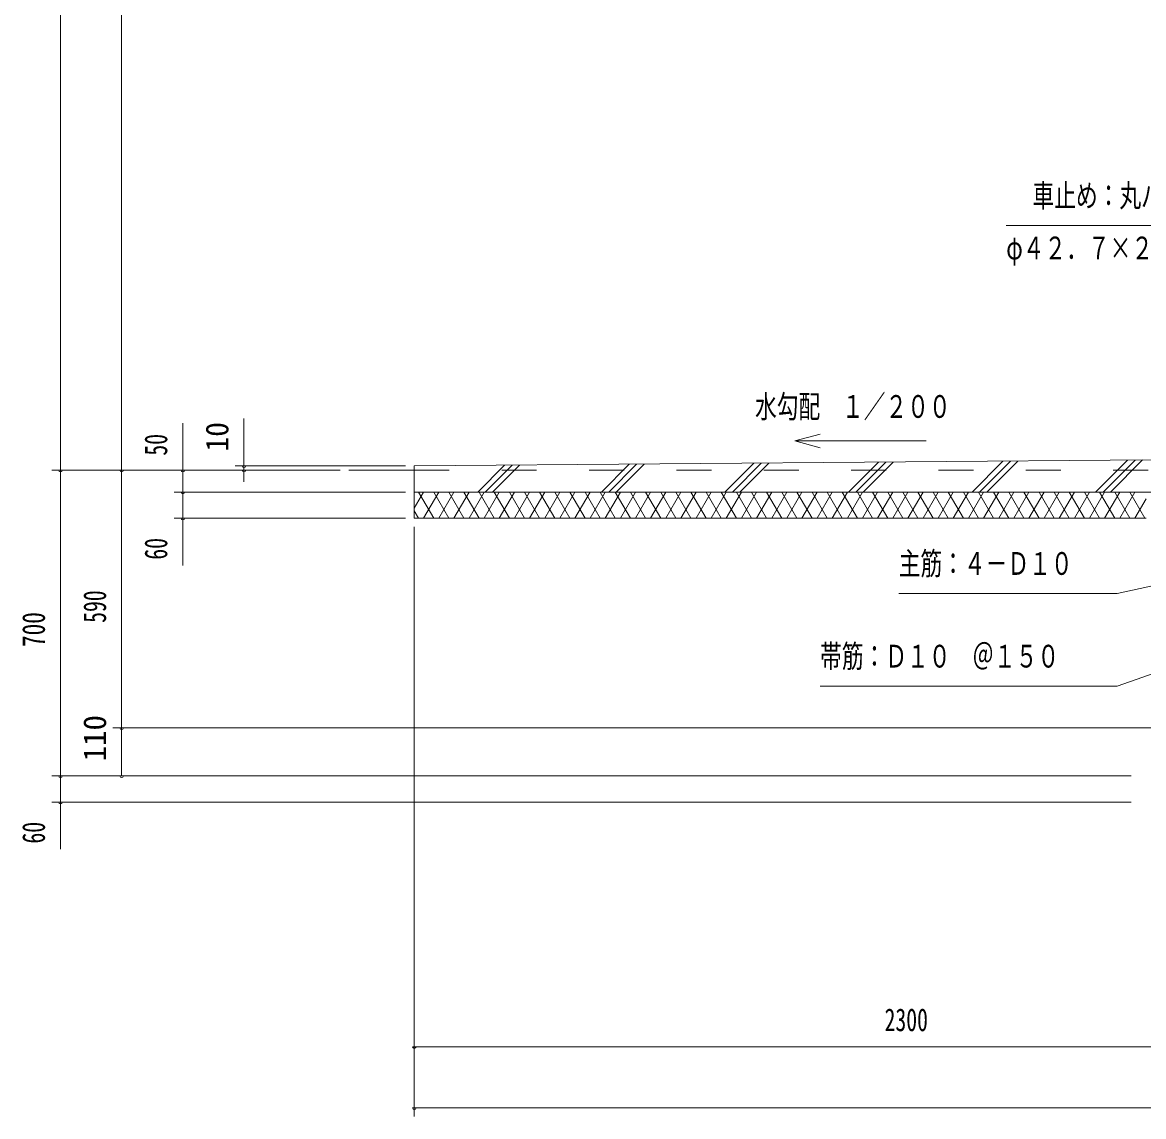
# Model space of a CAD drawing. Units: millimetres, scale not verified. Extents: x -35377 to 35394, y -16800 to 16800.
# Drawn here: x 8860 to 19125, y -3928 to 6093 of the extents above; entities that cross this region are included whole.
import ezdxf
from ezdxf.enums import TextEntityAlignment as Align

# ---------------------------------------------------------------- set-up
doc = ezdxf.new("R2010")
doc.units = ezdxf.units.MM
doc.header["$LTSCALE"] = 80
doc.linetypes.add('USER2', pattern=[10, 4, -6])
for name, color, linetype, lineweight in [('0-6_2-02BOLD', 7, 'Continuous', 18), ('0-7_2-12HIDDEN', 3, 'USER2', 18), ('0-A_2-52DIM', 3, 'Continuous', 18), ('0-B_2-62HATCH', 2, 'Continuous', 18)]:
    doc.layers.add(name, color=color, linetype=linetype, lineweight=lineweight)
doc.styles.add('ＭＳ ゴシック', font='')
doc.styles.get('ＭＳ ゴシック').set_extended_font_data('MS Gothic')

msp = doc.modelspace()

# ---------------------------------------------------------------- linework, layer by layer
at = {"layer": '0-6_2-02BOLD'}
for p, q in [((12447.93, 1991.89), (11847.93, 1991.89)), ((21444.73, 1791.89), (12447.93, 1791.89))]:
    msp.add_line(p, q, dxfattribs=at)
msp.add_lwpolyline([(19147.93, 1551.89), (12447.93, 1551.89), (12447.93, 2031.89), (21444.73, 2104.59)], dxfattribs=at)
at = {"layer": '0-7_2-12HIDDEN'}
msp.add_line((12447.93, 1991.89), (32247.93, 1991.89), dxfattribs=at)
at = {"layer": '0-A_2-52DIM'}
for p, q in [((9207.93, -1480.11), (9207.93, 11947.89)), ((9767.93, 11947.89), (9767.93, -808.11)), ((10887.93, 1884.54), (10887.93, 2463.89)), ((10327.93, 2423.89), (10327.93, 1119.89)), ((16164.98, 2322.33), (15933.16, 2260.21)), ((9127.93, 1991.89), (11767.93, 1991.89)), ((9223.93, 1991.89), (9191.93, 1991.89)), ((9783.93, 1991.89), (9751.93, 1991.89)), ((10343.93, 1991.89), (10311.93, 1991.89)), ((12367.93, 2031.89), (10807.93, 2031.89)), ((10903.93, 2031.89), (10871.93, 2031.89)), ((10903.93, 1991.89), (10871.93, 1991.89)), ((10247.92, 1791.89), (12367.93, 1791.89)), ((10343.93, 1791.89), (10311.93, 1791.89)), ((12367.93, 1551.89), (10247.92, 1551.89)), ((10343.93, 1551.89), (10311.93, 1551.89)), ((12447.93, -3928.11), (12447.93, 1471.89)), ((9687.92, -368.11), (20924.73, -368.11)), ((9783.93, -368.11), (9751.93, -368.11)), ((9127.93, -808.11), (19012.34, -808.11)), ((9223.93, -808.11), (9191.93, -808.11)), ((9783.93, -808.11), (9751.93, -808.11)), ((19012.34, -1048.11), (9127.93, -1048.11)), ((9223.93, -1048.11), (9191.93, -1048.11)), ((12463.93, -3288.11), (12431.93, -3288.11)), ((32247.93, -3288.11), (12447.93, -3288.11)), ((12463.93, -3848.1), (12431.93, -3848.1)), ((32247.93, -3848.1), (12447.93, -3848.1))]:
    msp.add_line(p, q, dxfattribs=at)
for points in [[(21396.86, 3370.25), (20107.93, 4231.89), (17867.93, 4231.89)], [(17133.17, 2260.21), (15933.16, 2260.21), (16164.98, 2198.1)], [(20958.17, 1314.95), (18883.23, 862.29), (16883.23, 862.29)], [(16163.23, 13.27), (18883.23, 13.27), (21055.7, 776.26)]]:
    msp.add_lwpolyline(points, dxfattribs=at)
for centre in [(9207.93, 1991.89), (9767.93, 1991.89), (10327.93, 1991.89), (10887.93, 2031.89), (10887.93, 1991.89), (10327.93, 1791.89), (10327.93, 1551.89), (9767.93, -368.11), (9207.93, -808.11), (9767.93, -808.11), (9207.93, -1048.11), (12447.93, -3288.11), (12447.93, -3848.1)]:
    msp.add_arc(centre, 16, 180, 0, dxfattribs=at)
at = {"layer": '0-B_2-62HATCH'}
for p, q in [((15291.83, 1791.89), (15555.69, 2055.76)), ((15624.14, 2056.32), (15359.71, 1791.89)), ((15427.59, 1791.89), (15692.59, 2056.89)), ((16423.2, 1791.89), (16696.49, 2065.18)), ((16491.08, 1791.89), (16764.94, 2065.75)), ((16833.39, 2066.32), (16558.97, 1791.89)), ((17554.57, 1791.89), (17837.29, 2074.61)), ((17622.46, 1791.89), (17905.74, 2075.18)), ((17974.19, 2075.74), (17690.33, 1791.89)), ((18685.94, 1791.89), (18978.09, 2084.04)), ((19046.54, 2084.61), (18753.82, 1791.89)), ((18821.7, 1791.89), (19114.99, 2085.17)), ((13029.09, 1791.89), (13274.1, 2036.9)), ((13342.55, 2037.47), (13096.97, 1791.89)), ((13164.85, 1791.89), (13410.99, 2038.03)), ((14160.46, 1791.89), (14414.9, 2046.33)), ((14483.34, 2046.89), (14228.34, 1791.89)), ((14296.22, 1791.89), (14551.79, 2047.46)), ((12532.97, 1791.88), (12447.93, 1644.59)), ((12625.34, 1551.89), (12486.78, 1791.89)), ((12532.97, 1551.89), (12671.53, 1791.89)), ((12625.34, 1791.89), (12763.9, 1551.89)), ((12810.09, 1791.89), (12671.53, 1551.89)), ((12902.46, 1551.89), (12763.9, 1791.89)), ((12810.09, 1551.89), (12948.65, 1791.89)), ((12902.46, 1791.89), (13041.03, 1551.89)), ((13087.21, 1791.89), (12948.65, 1551.89)), ((13179.59, 1551.89), (13041.03, 1791.89)), ((13087.22, 1551.89), (13225.78, 1791.89)), ((13179.59, 1791.89), (13318.16, 1551.89)), ((13364.34, 1791.89), (13225.78, 1551.89)), ((13456.72, 1551.89), (13318.16, 1791.89)), ((13364.34, 1551.89), (13502.91, 1791.89)), ((13456.72, 1791.89), (13595.29, 1551.89)), ((13641.47, 1791.89), (13502.91, 1551.89)), ((13733.85, 1551.89), (13595.29, 1791.89)), ((13641.47, 1551.89), (13780.04, 1791.89)), ((13733.85, 1791.89), (13872.41, 1551.89)), ((13918.6, 1791.89), (13780.04, 1551.89)), ((14010.98, 1551.89), (13872.41, 1791.89)), ((13918.6, 1551.89), (14057.16, 1791.89)), ((14010.98, 1791.89), (14149.54, 1551.89)), ((14195.73, 1791.89), (14057.16, 1551.89)), ((14288.11, 1551.89), (14149.54, 1791.89)), ((14195.73, 1551.89), (14334.29, 1791.89)), ((14288.11, 1791.89), (14426.67, 1551.89)), ((14472.86, 1791.89), (14334.29, 1551.89)), ((14565.23, 1551.89), (14426.67, 1791.89)), ((14472.86, 1551.89), (14611.42, 1791.89)), ((14565.24, 1791.89), (14703.8, 1551.89)), ((14749.98, 1791.89), (14611.42, 1551.89)), ((14842.36, 1551.89), (14703.8, 1791.89)), ((14749.98, 1551.89), (14888.55, 1791.89)), ((14842.36, 1791.89), (14980.92, 1551.89)), ((15027.11, 1791.89), (14888.55, 1551.89)), ((15119.49, 1551.89), (14980.93, 1791.89)), ((15027.11, 1551.89), (15165.68, 1791.89)), ((15119.49, 1791.89), (15258.05, 1551.89)), ((15304.24, 1791.89), (15165.68, 1551.89)), ((15258.05, 1791.89), (15396.62, 1551.89)), ((15304.24, 1551.89), (15442.81, 1791.89)), ((15535.18, 1551.89), (15396.62, 1791.89)), ((15442.81, 1551.89), (15581.37, 1791.89)), ((15535.18, 1791.89), (15673.75, 1551.89)), ((15719.94, 1791.89), (15581.37, 1551.89)), ((15812.31, 1551.89), (15673.75, 1791.89)), ((15719.94, 1551.89), (15858.5, 1791.89)), ((15812.31, 1791.89), (15950.88, 1551.89)), ((15997.06, 1791.89), (15858.5, 1551.89)), ((16089.44, 1551.89), (15950.88, 1791.89)), ((15997.07, 1551.89), (16135.63, 1791.89)), ((16089.44, 1791.89), (16228, 1551.89)), ((16274.19, 1791.89), (16135.63, 1551.89)), ((16366.57, 1551.89), (16228.01, 1791.89)), ((16274.19, 1551.89), (16412.76, 1791.89)), ((16505.13, 1551.89), (16366.57, 1791.89)), ((16551.32, 1791.89), (16412.76, 1551.89)), ((16643.7, 1551.89), (16505.13, 1791.89)), ((16689.88, 1791.89), (16551.32, 1551.89)), ((16643.7, 1791.89), (16782.26, 1551.89)), ((16828.45, 1791.89), (16689.88, 1551.89)), ((16920.83, 1551.89), (16782.26, 1791.89)), ((16828.45, 1551.89), (16967.01, 1791.89)), ((16920.83, 1791.89), (17059.39, 1551.89)), ((17105.58, 1791.89), (16967.01, 1551.89)), ((17197.96, 1551.89), (17059.39, 1791.89)), ((17105.58, 1551.89), (17244.14, 1791.89)), ((17197.96, 1791.89), (17336.52, 1551.89)), ((17382.71, 1791.89), (17244.14, 1551.89)), ((17475.08, 1551.89), (17336.52, 1791.89)), ((17382.71, 1551.89), (17521.27, 1791.89)), ((17613.65, 1551.89), (17475.08, 1791.89)), ((17659.84, 1791.89), (17521.27, 1551.89)), ((17752.21, 1551.89), (17613.65, 1791.89)), ((17798.4, 1791.89), (17659.84, 1551.89)), ((17752.21, 1791.89), (17890.77, 1551.89)), ((17936.96, 1791.89), (17798.4, 1551.89)), ((18029.34, 1551.89), (17890.78, 1791.89)), ((17936.96, 1551.89), (18075.53, 1791.89)), ((18029.34, 1791.89), (18167.9, 1551.89)), ((18214.09, 1791.89), (18075.53, 1551.89)), ((18306.47, 1551.89), (18167.9, 1791.89)), ((18214.09, 1551.89), (18352.66, 1791.89)), ((18306.47, 1791.89), (18445.03, 1551.89)), ((18491.22, 1791.89), (18352.66, 1551.89)), ((18583.6, 1551.89), (18445.03, 1791.89)), ((18491.22, 1551.89), (18629.78, 1791.89)), ((18583.6, 1791.89), (18722.16, 1551.89)), ((18768.35, 1791.89), (18629.79, 1551.89)), ((18722.16, 1791.89), (18860.73, 1551.89)), ((18768.35, 1551.89), (18906.91, 1791.89)), ((18999.29, 1551.89), (18860.73, 1791.89)), ((18906.91, 1551.89), (19045.48, 1791.89)), ((18999.29, 1791.89), (19137.85, 1551.89)), ((19147.93, 1729.34), (19045.48, 1551.89)), ((12447.93, 1619.18), (12486.78, 1551.89))]:
    msp.add_line(p, q, dxfattribs=at)

# ---------------------------------------------------------------- texts
at = {"layer": '0-A_2-52DIM', "color": 7, "style": 'ＭＳ ゴシック', "width": 0.7}
for s, p in [('車止め：丸パイプ', (18107.94, 4340.32)), ('φ４２．７×２．３', (17867.93, 3860.31)), ('水勾配\u3000１／２００', (15567.61, 2408.64)), ('主筋：４－Ｄ１０', (16883.23, 970.71)), ('帯筋：Ｄ１０\u3000＠１５０', (16163.23, 121.7)), ('2300', (16753.63, -3208.11))]:
    msp.add_text(s, height=208.4, dxfattribs=at).set_placement(p, align=Align.BOTTOM_LEFT)
at = {"layer": '0-A_2-52DIM', "color": 7, "style": 'ＭＳ ゴシック'}
for s, width, p in [('10', 0.95, (10807.93, 2163.18)), ('50', 0.7, (10247.93, 2125.14)), ('60', 0.7, (10247.93, 1172.5)), ('590', 0.7, (9687.92, 593.68)), ('700', 0.75, (9127.93, 372.68)), ('60', 0.7, (9127.93, -1427.5))]:
    msp.add_text(s, height=208.4, rotation=90, dxfattribs=dict(at, width=width)).set_placement(p, align=Align.BOTTOM_LEFT)
msp.add_text('110', height=208.4, rotation=90, dxfattribs=at).set_placement((9687.92, -675.8), align=Align.BOTTOM_LEFT)

doc.saveas('drawing.dxf')
